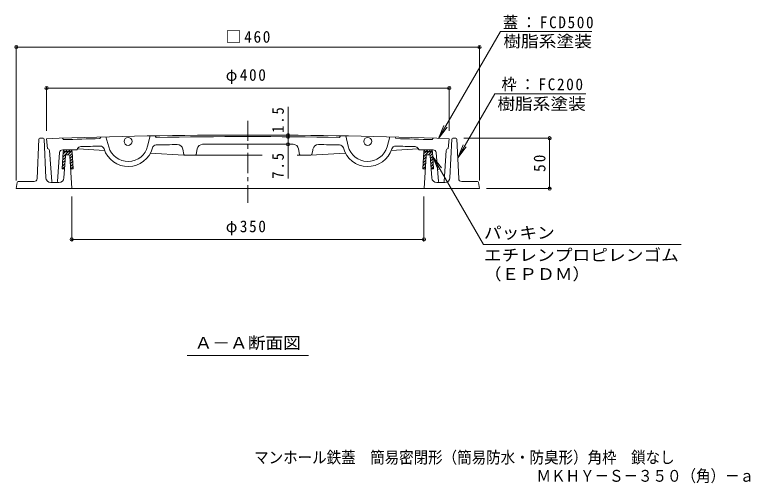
# Model space of a CAD drawing. Units: millimetres, scale not verified. Extents: x -579 to 760, y -540 to 531.
# Drawn here: x -554 to 176, y -540 to -74 of the extents above; entities that cross this region are included whole.
import ezdxf
from ezdxf.enums import TextEntityAlignment as Align

# ---------------------------------------------------------------- set-up
doc = ezdxf.new("R2010")
doc.units = ezdxf.units.MM
doc.header["$LTSCALE"] = 4
doc.header["$PDMODE"] = 32
doc.header["$PDSIZE"] = 3.2
doc.linetypes.add('CHAIN1', pattern=[8, 5, -1, 1, -1])
for name, color, linetype, lineweight in [('0-1_躯体', 2, 'Continuous', 9), ('0-2_仕上', 3, 'Continuous', 9), ('0-4_その他', 7, 'Continuous', 9), ('0-5_寸法', 7, 'Continuous', 9), ('0-6_ハッチ', 6, 'Continuous', 9)]:
    doc.layers.add(name, color=color, linetype=linetype, lineweight=lineweight)
doc.layers.add('F-5_F-5ﾚｲﾔ', color=2, linetype='Continuous')
doc.styles.add('ＭＳ ゴシック', font='')
doc.styles.get('ＭＳ ゴシック').set_extended_font_data('MS Gothic')

msp = doc.modelspace()

# ---------------------------------------------------------------- linework, layer by layer
at = {"layer": '0-1_躯体'}
for p, q in [((-526.078, -197.178), (-529.168, -197.178)), ((-119.167, -197.178), (-116.078, -197.178)), ((-530.167, -198.132), (-531.99, -237.317)), ((-525.079, -198.133), (-523.34, -236.405)), ((-120.166, -198.133), (-121.906, -236.405)), ((-115.079, -198.132), (-113.256, -237.317)), ((-503.748, -214.608), (-505.295, -236.53)), ((-500.565, -213.678), (-502.75, -213.678)), ((-499.567, -214.618), (-497.623, -247.178)), ((-147.623, -247.178), (-145.679, -214.618)), ((-144.681, -213.678), (-142.496, -213.678)), ((-141.498, -214.608), (-139.951, -236.53)), ((-551.746, -241.037), (-552.623, -247.178)), ((-550.756, -240.178), (-534.986, -240.178)), ((-94.49, -240.178), (-110.259, -240.178)), ((-93.5, -241.037), (-92.623, -247.178)), ((-92.623, -247.178), (-552.623, -247.178)), ((-510.283, -241.178), (-518.345, -241.178)), ((-134.963, -241.178), (-126.901, -241.178))]:
    msp.add_line(p, q, dxfattribs=at)
for centre, radius, start, end in [((-529.168, -198.178), 1, 90, 177.33681), ((-526.078, -198.178), 1, 2.60411, 90), ((-119.167, -198.178), 1, 90, 177.39589), ((-116.078, -198.178), 1, 2.66319, 90), ((-502.75, -214.678), 1, 90, 175.96257), ((-500.565, -214.678), 1, 3.41716, 90), ((-144.681, -214.678), 1, 90, 176.58284), ((-142.496, -214.678), 1, 4.03743, 90), ((-550.756, -241.178), 1, 90, 171.86839), ((-534.986, -237.178), 3, 270, 357.33653), ((-518.345, -236.178), 5, 182.6026, 270), ((-510.283, -236.178), 5, 270, 355.96329), ((-134.963, -236.178), 5, 184.03671, 270), ((-126.901, -236.178), 5, 270, 357.3974), ((-110.259, -237.178), 3, 182.66347, 270), ((-94.49, -241.178), 1, 8.13161, 90)]:
    msp.add_arc(centre, radius, start, end, dxfattribs=at)
at = {"layer": '0-2_仕上', "linetype": 'CHAIN1'}
msp.add_line((-322.623, -179.793), (-322.623, -261.187), dxfattribs=at)
at = {"layer": '0-2_仕上'}
for p, q in [((-506.622, -197.101), (-505.623, -198.568)), ((-468.723, -195.963), (-469.69, -197.489)), ((-463.725, -195.832), (-460.841, -205.845)), ((-419.735, -194.879), (-422.182, -205.007)), ((-413.703, -196.276), (-414.736, -194.793)), ((-231.542, -196.276), (-230.509, -194.793)), ((-225.51, -194.879), (-223.063, -205.007)), ((-181.52, -195.832), (-184.404, -205.845)), ((-176.522, -195.963), (-175.555, -197.489)), ((-138.623, -197.101), (-139.623, -198.568)), ((-522.622, -197.66), (-521.623, -207.243)), ((-122.623, -197.66), (-123.622, -207.243)), ((-517.441, -240.251), (-519.702, -209.494)), ((-511.801, -240.254), (-509.586, -211.448)), ((-493.166, -208.678), (-506.594, -208.678)), ((-492.327, -208.222), (-491.761, -207.349)), ((-491.349, -207.759), (-464.939, -209.331)), ((-386.276, -213.207), (-387.267, -207.95)), ((-373.971, -213.204), (-372.949, -207.702)), ((-271.274, -213.204), (-272.296, -207.702)), ((-258.969, -213.207), (-258.155, -208.891)), ((-258.155, -208.891), (-257.978, -207.95)), ((-153.896, -207.759), (-180.306, -209.331)), ((-152.918, -208.222), (-153.484, -207.349)), ((-152.079, -208.678), (-138.651, -208.678)), ((-133.444, -240.254), (-135.659, -211.448)), ((-127.804, -240.251), (-125.543, -209.494)), ((-419.541, -212.033), (-386.122, -214.022)), ((-386.122, -214.022), (-308.497, -214.022)), ((-273.77, -214.022), (-259.952, -214.022)), ((-225.718, -212.005), (-259.952, -214.022)), ((-516.443, -241.178), (-512.799, -241.178)), ((-128.802, -241.178), (-132.446, -241.178))]:
    msp.add_line(p, q, dxfattribs=at)
for centre in [(-441.623, -200.311), (-203.623, -200.311)]:
    msp.add_circle(centre, 4, dxfattribs=at)
for centre, radius, start, end in [((-322.623, -5694.02), 5500, 87.91606, 92.08394), ((-322.623, -5694.02), 5498.501, 89.05087, 90.94913), ((-322.623, -5694.02), 5498.501, 91.53267, 91.90726), ((-413.6, -207.776), 4, 90.94995, 165.08278), ((-322.623, -5694.02), 5490.999, 90.73167, 90.95004), ((-392.672, -208.969), 5.5, 10.67366, 90.73164), ((-367.542, -208.705), 5.5, 91.32263, 169.48489), ((-322.623, -5694.02), 5490.999, 89.52997, 90.47003), ((-277.703, -208.705), 5.5, 10.51511, 88.67737), ((-252.574, -208.969), 5.5, 89.26836, 169.32634), ((-322.623, -5694.02), 5490.999, 89.04996, 89.26833), ((-231.645, -207.776), 4, 14.91722, 89.05005), ((-322.623, -5694.02), 5498.501, 88.09274, 88.46733), ((-522.195, -209.677), 2.5, 4.20523, 76.75188), ((-506.594, -211.678), 3, 90, 175.60165), ((-493.166, -207.678), 1, 270, 327.04849), ((-491.478, -208.75), 1, 82.61847, 147.05046), ((-488.405, -209.526), 4, 92.7057, 147.0287), ((-322.623, -5694.02), 5490.999, 91.53267, 91.73067), ((-469.296, -208.983), 4, 17.39905, 92.78204), ((-441.623, -200.311), 25, 197.39882, 345.0829), ((-441.623, -200.311), 20, 196.06377, 346.418), ((-203.623, -200.311), 25, 194.91738, 342.60118), ((-203.623, -200.311), 20, 193.58253, 343.93623), ((-175.95, -208.983), 4, 87.21796, 162.60095), ((-322.623, -5694.02), 5490.999, 88.26933, 88.46733), ((-156.84, -209.526), 4, 32.9713, 87.2943), ((-153.767, -208.75), 1, 32.94954, 97.38153), ((-152.079, -207.678), 1, 212.95151, 270), ((-138.651, -211.678), 3, 4.39835, 90), ((-123.05, -209.677), 2.5, 103.24904, 175.79477), ((-385.293, -213.022), 1, 190.67455, 270), ((-374.954, -213.022), 1, 270, 349.48428), ((-270.291, -213.022), 1, 190.51572, 270), ((-259.952, -213.022), 1, 270, 349.32113), ((-516.443, -240.178), 1, 184.20596, 270), ((-512.799, -240.178), 1, 270, 355.60118), ((-132.446, -240.178), 1, 184.39882, 270), ((-128.802, -240.178), 1, 270, 355.79404)]:
    msp.add_arc(centre, radius, start, end, dxfattribs=at)
at = {"layer": '0-4_その他'}
for p, q in [((-552.623, -105.338), (-552.623, -239.178)), ((-552.623, -106.538), (-92.623, -106.538)), ((-92.623, -105.338), (-92.623, -239.178)), ((-522.622, -146.089), (-522.622, -189.678)), ((-122.623, -146.089), (-122.623, -189.678)), ((-522.622, -147.289), (-122.623, -147.289)), ((-282.779, -194.164), (-282.779, -165.793)), ((-282.779, -195.664), (-282.779, -194.164)), ((-282.779, -203.164), (-282.779, -195.664)), ((-21.752, -197.178), (-108.077, -197.178)), ((-22.952, -247.178), (-22.952, -197.178)), ((-282.779, -203.164), (-282.779, -237.312)), ((-21.752, -247.178), (-85.623, -247.178)), ((-497.623, -298.948), (-497.623, -255.174)), ((-147.726, -298.948), (-147.726, -255.178)), ((-147.726, -297.748), (-497.623, -297.748))]:
    msp.add_line(p, q, dxfattribs=at)
for p in [(-552.623, -106.538), (-92.623, -106.538), (-522.622, -147.289), (-122.623, -147.289), (-282.779, -194.164), (-282.779, -195.664), (-22.952, -197.178), (-282.779, -203.164), (-22.952, -247.178), (-497.623, -297.748), (-147.726, -297.748)]:
    msp.add_point(p, dxfattribs=at)
at = {"layer": '0-5_寸法'}
for p, q in [((-133.287, -197.285), (-71.898, -90.956)), ((-71.898, -90.956), (19.033, -90.956)), ((-114.211, -216.789), (-77.444, -153.108)), ((13.03, -153.108), (-77.444, -153.108)), ((-133.287, -197.285), (-127.93, -184.35)), ((-133.287, -197.285), (-124.765, -186.178)), ((-114.211, -216.789), (-108.853, -203.855)), ((-114.211, -216.789), (-105.688, -205.682)), ((-139.002, -215.585), (-88.615, -302.857)), ((-139.002, -215.585), (-130.479, -226.692)), ((-139.002, -215.585), (-133.644, -228.519)), ((-88.615, -302.857), (107.771, -302.857)), ((-382.786, -412.929), (-262.386, -412.929))]:
    msp.add_line(p, q, dxfattribs=at)
at = {"layer": '0-6_ハッチ'}
for p, q in [((-505.937, -210.555), (-506.984, -227.678)), ((-501.217, -210.678), (-506.252, -215.713)), ((-504.046, -210.678), (-506.068, -212.7)), ((-503.623, -210.678), (-504.94, -210.678)), ((-503.623, -210.177), (-504.807, -210.177)), ((-503.94, -208.678), (-499.301, -208.678)), ((-499.623, -210.177), (-503.623, -210.177)), ((-503.623, -210.678), (-499.623, -210.678)), ((-502.046, -208.678), (-503.545, -210.177)), ((-498.389, -210.678), (-501.389, -213.678)), ((-499.218, -208.679), (-500.717, -210.177)), ((-499.623, -210.177), (-498.435, -210.177)), ((-499.623, -210.678), (-498.301, -210.678)), ((-497.506, -209.795), (-498.305, -210.594)), ((-497.305, -210.558), (-496.282, -227.678)), ((-148.963, -227.678), (-147.941, -210.558)), ((-143.197, -210.678), (-148.25, -215.731)), ((-146.025, -210.678), (-148.07, -212.723)), ((-145.627, -210.678), (-146.945, -210.678)), ((-145.627, -210.178), (-146.811, -210.178)), ((-145.945, -208.678), (-141.305, -208.678)), ((-141.627, -210.178), (-145.627, -210.178)), ((-145.627, -210.678), (-141.627, -210.678)), ((-144.025, -208.678), (-145.524, -210.178)), ((-140.368, -210.678), (-143.368, -213.678)), ((-141.199, -208.68), (-142.696, -210.178)), ((-141.627, -210.178), (-140.439, -210.178)), ((-141.627, -210.678), (-140.305, -210.678)), ((-139.502, -209.812), (-140.307, -210.617)), ((-138.262, -227.678), (-139.309, -210.556)), ((-503.856, -216.145), (-506.436, -218.726)), ((-497.2, -212.317), (-499.563, -214.68)), ((-497.04, -214.986), (-499.403, -217.349)), ((-496.881, -217.655), (-499.244, -220.019)), ((-145.945, -219.084), (-148.609, -221.747)), ((-145.766, -216.076), (-148.43, -218.739)), ((-139.2, -212.338), (-141.496, -214.634)), ((-139.037, -215.004), (-141.309, -217.276)), ((-138.874, -217.669), (-141.123, -219.918)), ((-504.5, -225.275), (-506.904, -227.678)), ((-504.286, -222.232), (-506.805, -224.751)), ((-504.071, -219.189), (-506.62, -221.738)), ((-496.722, -220.325), (-499.085, -222.688)), ((-496.562, -222.994), (-498.925, -225.357)), ((-496.403, -225.663), (-498.418, -227.678)), ((-146.305, -225.1), (-148.883, -227.678)), ((-146.125, -222.092), (-148.789, -224.756)), ((-138.711, -220.335), (-140.936, -222.56)), ((-138.548, -223), (-140.75, -225.202)), ((-138.385, -225.666), (-140.398, -227.678)), ((-506.984, -227.678), (-504.67, -227.678)), ((-498.787, -227.678), (-496.282, -227.678)), ((-148.963, -227.678), (-146.459, -227.678)), ((-140.575, -227.678), (-138.262, -227.678))]:
    msp.add_line(p, q, dxfattribs=at)
for centre, radius, start, end in [((-503.94, -210.678), 2, 90, 176.4996), ((-503.94, -210.678), 1, 149.99971, 180.03189), ((-499.301, -210.678), 2, 3.41704, 90), ((-499.301, -210.678), 1, 359.96811, 30.00029), ((-145.945, -210.678), 2, 90, 176.4996), ((-145.945, -210.678), 1, 149.99971, 180.03189), ((-141.305, -210.678), 2, 3.41704, 90), ((-141.305, -210.678), 1, 359.96811, 30.00029)]:
    msp.add_arc(centre, radius, start, end, dxfattribs=at)

# ---------------------------------------------------------------- texts
at = {"layer": '0-4_その他', "color": 2, "char_height": 11.73, "attachment_point": 7, "style": 'ＭＳ ゴシック'}
for s, insert in [('\\T1.21;\\W0.95;□460', (-344.623, -102.538)), ('\\T1.21;\\W0.95;φ400', (-344.623, -143.289)), ('\\T1.21;\\W0.95;φ350', (-344.586, -293.748))]:
    msp.add_mtext(s, dxfattribs=dict(at, insert=insert))
at = {"layer": '0-4_その他', "color": 2, "char_height": 11.73, "attachment_point": 7, "rotation": 90, "style": 'ＭＳ ゴシック'}
for s, insert in [('\\T1.27;\\W0.9;1.5', (-286.779, -191.793)), ('\\T1.27;\\W0.9;7.5', (-286.779, -237.312)), ('\\T1.27;\\W0.95;50', (-26.952, -230.678))]:
    msp.add_mtext(s, dxfattribs=dict(at, insert=insert))
at = {"layer": '0-5_寸法', "color": 2, "style": 'ＭＳ ゴシック', "width": 1.1}
for s, p in [('樹脂系塗装', (-68.967, -110.156)), ('樹脂系塗装', (-74.97, -172.308)), ('パッキン', (-88.229, -300.457)), ('エチレンプロピレンゴム', (-88.229, -322.612)), ('（ＥＰＤＭ）', (-88.229, -341.497)), ('Ａ－Ａ断面図', (-375.586, -409.929))]:
    msp.add_text(s, height=11.73, dxfattribs=at).set_placement(p, align=Align.BOTTOM_LEFT)
at = {"layer": '0-5_寸法', "color": 2, "char_height": 11.73, "attachment_point": 7, "style": 'ＭＳ ゴシック'}
for s, insert in [('\\T1.21;\\W0.95;蓋：FCD500', (-69.467, -88.556)), ('\\T1.21;\\W0.95;枠：FC200', (-70.812, -150.708))]:
    msp.add_mtext(s, dxfattribs=dict(at, insert=insert))
at = {"layer": 'F-5_F-5ﾚｲﾔ', "style": 'ＭＳ ゴシック', "width": 0.9}
for s, p in [('マンホール鉄蓋\u3000簡易密閉形（簡易防水・防臭形）角枠\u3000鎖なし', (-316.421, -523.68)), ('ＭＫＨＹ－Ｓ－３５０（角）－ａ', (-35.921, -542.012))]:
    msp.add_text(s, height=11.73, dxfattribs=at).set_placement(p, align=Align.BOTTOM_LEFT)

doc.saveas('drawing.dxf')
